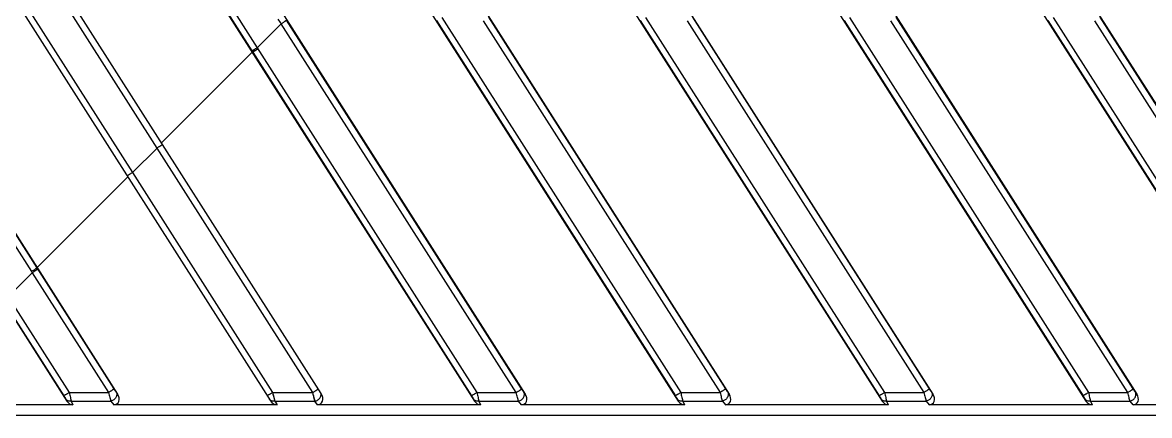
# Model space of a CAD drawing. Header units: millimetres. Extents: x 1409 to 26878, y 589 to 5187.
# Drawn here: x 14846.2 to 14899.3, y 2250.1 to 2268.6 of the extents above; entities that cross this region are included whole.
import ezdxf

# ---------------------------------------------------------------- set-up
doc = ezdxf.new("R2010")
doc.units = ezdxf.units.MM

# ---------------------------------------------------------------- blocks, each defined once
blk = doc.blocks.new('1111')
at = {"color": 7, "linetype": 'Continuous'}
for p, q in [((16003.885, 6875.634), (16106.129, 6715.143)), ((16003.365, 6872.355), (16103.731, 6714.812)), ((16003.885, 6860.558), (16096.525, 6715.143)), ((16003.365, 6857.28), (16094.127, 6714.812)), ((16003.885, 6845.483), (16086.921, 6715.143)), ((16003.365, 6842.204), (16084.523, 6714.812)), ((16003.365, 6827.129), (16074.919, 6714.812)), ((16003.885, 6815.332), (16067.713, 6715.143)), ((16003.365, 6812.053), (16065.315, 6714.812)), ((16044.028, 6767.395), (16077.317, 6715.143)), ((16050.36, 6726.732), (16043.792, 6737.04)), ((16058.097, 6715.161), (16043.931, 6737.397)), ((16042.942, 6735.397), (16049.202, 6725.573)), ((16042.769, 6735.127), (16055.7, 6714.828)), ((16052.825, 6734.456), (16054.831, 6731.307)), ((16053.075, 6734.604), (16055.082, 6731.454)), ((16033.859, 6734.038), (16046.107, 6714.812)), ((16036.859, 6732.814), (16044.445, 6720.908)), ((16037.27, 6732.743), (16044.698, 6721.083)), ((16037.306, 6732.721), (16048.505, 6715.143)), ((16056.178, 6732.642), (16056.074, 6732.806)), ((16056.214, 6732.585), (16056.178, 6732.642)), ((16067.536, 6715.385), (16056.467, 6732.76)), ((16063.526, 6732.733), (16074.783, 6715.064)), ((16063.778, 6732.88), (16075.034, 6715.211)), ((16065.733, 6732.72), (16076.887, 6715.211)), ((16065.985, 6732.894), (16077.14, 6715.385)), ((16073.131, 6732.733), (16084.387, 6715.064)), ((16073.382, 6732.88), (16084.638, 6715.211)), ((16075.337, 6732.72), (16086.491, 6715.211)), ((16075.589, 6732.894), (16086.744, 6715.385)), ((16082.735, 6732.733), (16093.991, 6715.064)), ((16082.986, 6732.88), (16094.242, 6715.211)), ((16096.095, 6715.211), (16084.941, 6732.72)), ((16096.348, 6715.385), (16085.193, 6732.894)), ((16092.339, 6732.733), (16103.595, 6715.064)), ((16092.59, 6732.88), (16103.847, 6715.211)), ((16105.699, 6715.211), (16094.545, 6732.72)), ((16105.952, 6715.385), (16094.797, 6732.894)), ((16055.082, 6731.454), (16056.214, 6732.585)), ((16067.283, 6715.211), (16056.214, 6732.585)), ((16050.574, 6726.97), (16054.847, 6731.243)), ((16054.831, 6731.307), (16054.867, 6731.251)), ((16054.847, 6731.243), (16054.867, 6731.251)), ((16054.867, 6731.251), (16065.179, 6715.064)), ((16055.082, 6731.454), (16065.43, 6715.211)), ((16049.202, 6725.573), (16050.36, 6726.732)), ((16057.7, 6715.211), (16050.36, 6726.732)), ((16044.707, 6721.104), (16048.98, 6725.377)), ((16049.202, 6725.573), (16055.803, 6715.211)), ((16044.707, 6721.104), (16044.698, 6721.083)), ((16044.698, 6721.083), (16048.327, 6715.385)), ((16043.349, 6719.72), (16044.481, 6720.852)), ((16044.445, 6720.908), (16044.481, 6720.852)), ((16044.481, 6720.852), (16048.075, 6715.211)), ((16043.133, 6719.518), (16045.971, 6715.064)), ((16043.349, 6719.72), (16046.222, 6715.211)), ((16046.222, 6715.211), (16048.075, 6715.211)), ((16048.439, 6715.224), (16048.505, 6715.143)), ((16055.803, 6715.211), (16055.906, 6714.808)), ((16055.803, 6715.211), (16057.7, 6715.211)), ((16055.803, 6715.211), (16055.824, 6715.13)), ((16055.824, 6715.13), (16055.842, 6715.056)), ((16057.803, 6714.808), (16057.7, 6715.211)), ((16057.722, 6715.124), (16057.7, 6715.211)), ((16057.743, 6715.043), (16057.722, 6715.124)), ((16065.43, 6715.211), (16067.283, 6715.211)), ((16067.713, 6715.143), (16067.647, 6715.224)), ((16075.034, 6715.211), (16076.887, 6715.211)), ((16077.251, 6715.224), (16077.317, 6715.143)), ((16084.638, 6715.211), (16086.491, 6715.211)), ((16086.856, 6715.224), (16086.921, 6715.143)), ((16094.242, 6715.211), (16096.095, 6715.211)), ((16096.525, 6715.143), (16096.46, 6715.224)), ((16046.398, 6714.633), (16038.706, 6714.633)), ((16046.064, 6714.903), (16046.107, 6714.812)), ((16046.315, 6714.808), (16046.398, 6714.633)), ((16046.315, 6714.808), (16048.187, 6714.808)), ((16048.187, 6714.808), (16048.327, 6714.633)), ((16056.017, 6714.633), (16048.327, 6714.633)), ((16055.842, 6715.056), (16055.877, 6714.92)), ((16055.877, 6714.92), (16055.893, 6714.859)), ((16055.893, 6714.859), (16055.906, 6714.808)), ((16055.906, 6714.808), (16056.017, 6714.633)), ((16055.906, 6714.808), (16057.803, 6714.808)), ((16057.777, 6714.909), (16057.743, 6715.043)), ((16057.791, 6714.855), (16057.777, 6714.909)), ((16057.803, 6714.808), (16057.791, 6714.855)), ((16057.914, 6714.633), (16057.803, 6714.808)), ((16065.606, 6714.633), (16057.914, 6714.633)), ((16065.272, 6714.903), (16065.315, 6714.812)), ((16065.524, 6714.808), (16065.606, 6714.633)), ((16065.524, 6714.808), (16067.395, 6714.808)), ((16067.535, 6714.633), (16067.395, 6714.808)), ((16075.21, 6714.633), (16067.535, 6714.633)), ((16074.876, 6714.903), (16074.919, 6714.812)), ((16075.128, 6714.808), (16075.21, 6714.633)), ((16075.128, 6714.808), (16076.999, 6714.808)), ((16076.999, 6714.808), (16077.139, 6714.633)), ((16084.814, 6714.633), (16077.139, 6714.633)), ((16084.48, 6714.903), (16084.523, 6714.812)), ((16084.732, 6714.808), (16084.814, 6714.633)), ((16084.732, 6714.808), (16086.603, 6714.808)), ((16086.603, 6714.808), (16086.743, 6714.633)), ((16094.418, 6714.633), (16086.743, 6714.633)), ((16094.084, 6714.903), (16094.127, 6714.812)), ((16094.336, 6714.808), (16094.418, 6714.633)), ((16094.336, 6714.808), (16096.207, 6714.808)), ((16096.347, 6714.633), (16096.207, 6714.808)), ((16104.022, 6714.633), (16096.347, 6714.633)), ((16602.781, 6714.134), (16002.781, 6714.134))]:
    blk.add_line(p, q, dxfattribs=at)
for centre, major_axis, ratio, start_param, end_param in [((16048.243, 6714.995), (-0.234, 0.314), 0.765335, -3.660421, -1.66705), ((16057.847, 6714.995), (-0.194, 0.328), 0.787311, -3.577963, -1.529569), ((16067.451, 6714.995), (-0.234, 0.314), 0.765335, -3.660421, -1.66705), ((16077.055, 6714.995), (-0.234, 0.314), 0.765335, -3.660421, -1.66705), ((16086.659, 6714.995), (-0.234, 0.314), 0.765335, -3.660421, -1.66705), ((16096.263, 6714.995), (-0.234, 0.314), 0.765335, -3.660421, -1.66705), ((16046.348, 6714.995), (-0.149, 0.341), 0.805684, -4.52125, -3.480622), ((16055.95, 6714.995), (-0.194, 0.328), 0.787311, -4.671161, -3.577963), ((16065.557, 6714.995), (-0.149, 0.341), 0.805684, -4.52125, -3.480622), ((16075.161, 6714.995), (-0.149, 0.341), 0.805684, -4.52125, -3.480622), ((16084.765, 6714.995), (-0.149, 0.341), 0.805684, -4.52125, -3.480622), ((16094.369, 6714.995), (-0.149, 0.341), 0.805684, -4.52125, -3.480622)]:
    blk.add_ellipse(centre, major_axis=major_axis, ratio=ratio, start_param=start_param, end_param=end_param, dxfattribs=at)
for points, knots in [([(16056.214, 6732.585), (16056.23, 6732.596), (16056.261, 6732.616), (16056.306, 6732.645), (16056.348, 6732.673), (16056.381, 6732.695), (16056.404, 6732.711), (16056.419, 6732.721), (16056.432, 6732.731), (16056.443, 6732.739), (16056.452, 6732.746), (16056.459, 6732.752), (16056.463, 6732.756), (16056.466, 6732.759), (16056.466, 6732.76), (16056.467, 6732.76)], [0, 0, 0, 0, 0.183496, 0.361452, 0.527479, 0.675749, 0.741551, 0.800996, 0.853574, 0.898813, 0.936329, 0.965817, 0.987051, 0.994553, 1, 1, 1, 1]), ([(16055.082, 6731.454), (16055.067, 6731.444), (16055.037, 6731.425), (16054.993, 6731.398), (16054.952, 6731.373), (16054.921, 6731.354), (16054.898, 6731.341), (16054.883, 6731.333), (16054.87, 6731.325), (16054.858, 6731.319), (16054.849, 6731.314), (16054.841, 6731.311), (16054.836, 6731.309), (16054.833, 6731.307), (16054.831, 6731.307), (16054.831, 6731.307)], [0, 0, 0, 0, 0.185904, 0.364799, 0.530709, 0.678219, 0.743524, 0.802455, 0.854544, 0.899355, 0.936537, 0.96581, 0.98697, 0.994492, 1, 1, 1, 1]), ([(16055.118, 6731.398), (16055.103, 6731.388), (16055.073, 6731.369), (16055.029, 6731.342), (16054.988, 6731.317), (16054.956, 6731.298), (16054.934, 6731.285), (16054.919, 6731.277), (16054.905, 6731.269), (16054.894, 6731.263), (16054.884, 6731.258), (16054.877, 6731.255), (16054.871, 6731.253), (16054.868, 6731.251), (16054.867, 6731.251), (16054.867, 6731.251)], [0, 0, 0, 0, 0.185904, 0.364799, 0.530709, 0.67822, 0.743524, 0.802455, 0.854544, 0.899355, 0.936537, 0.96581, 0.98697, 0.994492, 1, 1, 1, 1]), ([(16050.36, 6726.732), (16050.377, 6726.742), (16050.41, 6726.764), (16050.458, 6726.795), (16050.495, 6726.82), (16050.523, 6726.838), (16050.541, 6726.851), (16050.558, 6726.863), (16050.573, 6726.873), (16050.585, 6726.883), (16050.596, 6726.891), (16050.604, 6726.897), (16050.609, 6726.902), (16050.612, 6726.905), (16050.614, 6726.907), (16050.614, 6726.908), (16050.613, 6726.908)], [0, 0, 0, 0, 0.192975, 0.379374, 0.55171, 0.630473, 0.70322, 0.769246, 0.827884, 0.878575, 0.920813, 0.954204, 0.978464, 0.993468, 0.997629, 1, 1, 1, 1]), ([(16049.202, 6725.573), (16049.185, 6725.563), (16049.154, 6725.543), (16049.108, 6725.514), (16049.071, 6725.492), (16049.044, 6725.476), (16049.026, 6725.465), (16049.009, 6725.456), (16048.994, 6725.448), (16048.981, 6725.441), (16048.971, 6725.435), (16048.962, 6725.431), (16048.955, 6725.428), (16048.951, 6725.427), (16048.949, 6725.426), (16048.949, 6725.427), (16048.949, 6725.427)], [0, 0, 0, 0, 0.19579, 0.383349, 0.555642, 0.634073, 0.706353, 0.771833, 0.829892, 0.880017, 0.92174, 0.954701, 0.978644, 0.993469, 0.997603, 1, 1, 1, 1]), ([(16044.698, 6721.083), (16044.697, 6721.083), (16044.697, 6721.082), (16044.694, 6721.079), (16044.69, 6721.075), (16044.683, 6721.069), (16044.674, 6721.062), (16044.662, 6721.054), (16044.649, 6721.044), (16044.635, 6721.034), (16044.612, 6721.018), (16044.579, 6720.996), (16044.537, 6720.968), (16044.492, 6720.939), (16044.461, 6720.919), (16044.445, 6720.908)], [0, 0, 0, 0, 0.005446, 0.012947, 0.034179, 0.063666, 0.101182, 0.146421, 0.199, 0.258445, 0.324247, 0.472518, 0.638546, 0.816503, 1, 1, 1, 1]), ([(16044.734, 6721.027), (16044.733, 6721.026), (16044.732, 6721.025), (16044.73, 6721.023), (16044.726, 6721.019), (16044.719, 6721.013), (16044.709, 6721.006), (16044.698, 6720.998), (16044.685, 6720.988), (16044.67, 6720.978), (16044.647, 6720.962), (16044.615, 6720.94), (16044.573, 6720.912), (16044.528, 6720.882), (16044.497, 6720.862), (16044.481, 6720.852)], [0, 0, 0, 0, 0.005447, 0.012949, 0.034183, 0.063671, 0.101187, 0.146426, 0.199004, 0.258449, 0.324251, 0.472521, 0.638548, 0.816504, 1, 1, 1, 1]), ([(16046.222, 6715.211), (16046.207, 6715.201), (16046.177, 6715.182), (16046.133, 6715.155), (16046.092, 6715.13), (16046.06, 6715.111), (16046.038, 6715.098), (16046.023, 6715.09), (16046.009, 6715.083), (16045.998, 6715.076), (16045.988, 6715.071), (16045.981, 6715.068), (16045.975, 6715.066), (16045.972, 6715.065), (16045.971, 6715.064), (16045.971, 6715.064)], [0, 0, 0, 0, 0.185904, 0.364799, 0.530709, 0.67822, 0.743524, 0.802455, 0.854544, 0.899355, 0.936537, 0.96581, 0.98697, 0.994492, 1, 1, 1, 1]), ([(16046.222, 6715.211), (16046.232, 6715.171), (16046.251, 6715.095), (16046.277, 6714.986), (16046.296, 6714.903), (16046.308, 6714.845), (16046.313, 6714.82), (16046.315, 6714.808)], [0, 0, 0, 0, 0.296022, 0.572054, 0.811812, 0.913254, 1, 1, 1, 1]), ([(16048.327, 6715.385), (16048.327, 6715.385), (16048.326, 6715.384), (16048.324, 6715.381), (16048.32, 6715.377), (16048.313, 6715.372), (16048.303, 6715.365), (16048.292, 6715.356), (16048.279, 6715.347), (16048.264, 6715.336), (16048.241, 6715.32), (16048.209, 6715.298), (16048.167, 6715.27), (16048.122, 6715.241), (16048.091, 6715.221), (16048.075, 6715.211)], [0, 0, 0, 0, 0.005447, 0.012949, 0.034183, 0.063671, 0.101187, 0.146426, 0.199004, 0.258449, 0.324251, 0.472521, 0.638548, 0.816504, 1, 1, 1, 1]), ([(16048.075, 6715.211), (16048.085, 6715.171), (16048.105, 6715.094), (16048.134, 6714.985), (16048.161, 6714.891), (16048.179, 6714.833), (16048.187, 6714.808)], [0, 0, 0, 0, 0.294855, 0.570015, 0.8099, 1, 1, 1, 1]), ([(16048.439, 6715.224), (16048.449, 6715.207), (16048.463, 6715.167), (16048.466, 6715.103), (16048.451, 6715.037), (16048.421, 6714.973), (16048.376, 6714.915), (16048.321, 6714.866), (16048.257, 6714.829), (16048.21, 6714.813), (16048.187, 6714.808)], [0, 0, 0, 0, 0.108446, 0.222206, 0.342834, 0.470077, 0.602232, 0.736634, 0.870191, 1, 1, 1, 1]), ([(16048.327, 6715.385), (16048.337, 6715.37), (16048.357, 6715.339), (16048.386, 6715.296), (16048.413, 6715.258), (16048.431, 6715.235), (16048.439, 6715.224)], [0, 0, 0, 0, 0.283805, 0.553751, 0.79746, 1, 1, 1, 1]), ([(16055.803, 6715.211), (16055.787, 6715.201), (16055.755, 6715.181), (16055.709, 6715.152), (16055.672, 6715.13), (16055.645, 6715.114), (16055.627, 6715.103), (16055.611, 6715.094), (16055.596, 6715.085), (16055.583, 6715.078), (16055.572, 6715.073), (16055.563, 6715.069), (16055.557, 6715.066), (16055.553, 6715.064), (16055.551, 6715.064), (16055.55, 6715.064), (16055.55, 6715.065)], [0, 0, 0, 0, 0.19579, 0.383349, 0.555642, 0.634072, 0.706353, 0.771833, 0.829892, 0.880017, 0.92174, 0.954701, 0.978644, 0.993469, 0.997603, 1, 1, 1, 1]), ([(16057.7, 6715.211), (16057.717, 6715.221), (16057.75, 6715.243), (16057.797, 6715.274), (16057.835, 6715.299), (16057.863, 6715.317), (16057.881, 6715.33), (16057.898, 6715.342), (16057.912, 6715.352), (16057.925, 6715.362), (16057.935, 6715.37), (16057.943, 6715.376), (16057.949, 6715.381), (16057.952, 6715.384), (16057.953, 6715.386), (16057.953, 6715.387), (16057.953, 6715.387)], [0, 0, 0, 0, 0.192975, 0.379374, 0.55171, 0.630473, 0.70322, 0.769246, 0.827884, 0.878575, 0.920813, 0.954204, 0.978464, 0.993468, 0.997629, 1, 1, 1, 1]), ([(16057.803, 6714.808), (16057.827, 6714.812), (16057.876, 6714.826), (16057.944, 6714.863), (16058.002, 6714.912), (16058.048, 6714.97), (16058.078, 6715.036), (16058.091, 6715.103), (16058.084, 6715.169), (16058.067, 6715.208), (16058.056, 6715.226)], [0, 0, 0, 0, 0.132103, 0.266706, 0.400919, 0.531889, 0.657442, 0.776606, 0.890013, 1, 1, 1, 1]), ([(16065.43, 6715.211), (16065.415, 6715.201), (16065.385, 6715.182), (16065.341, 6715.155), (16065.3, 6715.13), (16065.269, 6715.111), (16065.246, 6715.098), (16065.231, 6715.09), (16065.218, 6715.083), (16065.206, 6715.076), (16065.197, 6715.071), (16065.189, 6715.068), (16065.184, 6715.066), (16065.18, 6715.065), (16065.179, 6715.064), (16065.179, 6715.064)], [0, 0, 0, 0, 0.185904, 0.364799, 0.530709, 0.67822, 0.743524, 0.802455, 0.854544, 0.899355, 0.936537, 0.96581, 0.98697, 0.994492, 1, 1, 1, 1]), ([(16065.43, 6715.211), (16065.44, 6715.171), (16065.459, 6715.095), (16065.485, 6714.986), (16065.504, 6714.903), (16065.516, 6714.845), (16065.521, 6714.82), (16065.524, 6714.808)], [0, 0, 0, 0, 0.296022, 0.572054, 0.811812, 0.913254, 1, 1, 1, 1]), ([(16067.283, 6715.211), (16067.299, 6715.221), (16067.33, 6715.241), (16067.375, 6715.27), (16067.417, 6715.298), (16067.45, 6715.32), (16067.473, 6715.336), (16067.487, 6715.347), (16067.5, 6715.356), (16067.512, 6715.365), (16067.521, 6715.372), (16067.528, 6715.377), (16067.532, 6715.381), (16067.535, 6715.384), (16067.535, 6715.385), (16067.536, 6715.385)], [0, 0, 0, 0, 0.183496, 0.361452, 0.527479, 0.675749, 0.741551, 0.800996, 0.853574, 0.898813, 0.936329, 0.965817, 0.987051, 0.994553, 1, 1, 1, 1]), ([(16067.395, 6714.808), (16067.387, 6714.833), (16067.369, 6714.891), (16067.343, 6714.985), (16067.313, 6715.094), (16067.293, 6715.171), (16067.283, 6715.211)], [0, 0, 0, 0, 0.190071, 0.429924, 0.705099, 1, 1, 1, 1]), ([(16067.395, 6714.808), (16067.418, 6714.813), (16067.465, 6714.829), (16067.529, 6714.866), (16067.585, 6714.915), (16067.629, 6714.973), (16067.659, 6715.037), (16067.674, 6715.103), (16067.671, 6715.167), (16067.657, 6715.207), (16067.647, 6715.224)], [0, 0, 0, 0, 0.129809, 0.263366, 0.397768, 0.529923, 0.657166, 0.777794, 0.891554, 1, 1, 1, 1]), ([(16067.647, 6715.224), (16067.639, 6715.235), (16067.622, 6715.258), (16067.595, 6715.296), (16067.565, 6715.339), (16067.546, 6715.37), (16067.536, 6715.385)], [0, 0, 0, 0, 0.202514, 0.446198, 0.71616, 1, 1, 1, 1]), ([(16075.034, 6715.211), (16075.019, 6715.201), (16074.989, 6715.182), (16074.945, 6715.155), (16074.904, 6715.13), (16074.873, 6715.111), (16074.85, 6715.098), (16074.835, 6715.09), (16074.822, 6715.083), (16074.81, 6715.076), (16074.801, 6715.071), (16074.793, 6715.068), (16074.788, 6715.066), (16074.785, 6715.065), (16074.783, 6715.064), (16074.783, 6715.064)], [0, 0, 0, 0, 0.185904, 0.364799, 0.530709, 0.67822, 0.743524, 0.802455, 0.854544, 0.899355, 0.936537, 0.96581, 0.98697, 0.994492, 1, 1, 1, 1]), ([(16075.034, 6715.211), (16075.044, 6715.171), (16075.063, 6715.095), (16075.089, 6714.986), (16075.108, 6714.903), (16075.12, 6714.845), (16075.126, 6714.82), (16075.128, 6714.808)], [0, 0, 0, 0, 0.296022, 0.572054, 0.811812, 0.913254, 1, 1, 1, 1]), ([(16077.14, 6715.385), (16077.139, 6715.385), (16077.139, 6715.384), (16077.136, 6715.381), (16077.132, 6715.377), (16077.125, 6715.372), (16077.116, 6715.365), (16077.105, 6715.356), (16077.092, 6715.347), (16077.077, 6715.336), (16077.054, 6715.32), (16077.021, 6715.298), (16076.979, 6715.27), (16076.934, 6715.241), (16076.903, 6715.221), (16076.887, 6715.211)], [0, 0, 0, 0, 0.005447, 0.012949, 0.034183, 0.063671, 0.101187, 0.146426, 0.199004, 0.258449, 0.324251, 0.472521, 0.638548, 0.816504, 1, 1, 1, 1]), ([(16076.887, 6715.211), (16076.897, 6715.171), (16076.917, 6715.094), (16076.947, 6714.985), (16076.973, 6714.891), (16076.991, 6714.833), (16076.999, 6714.808)], [0, 0, 0, 0, 0.294855, 0.570015, 0.8099, 1, 1, 1, 1]), ([(16077.251, 6715.224), (16077.261, 6715.207), (16077.275, 6715.167), (16077.278, 6715.103), (16077.263, 6715.037), (16077.233, 6714.973), (16077.189, 6714.915), (16077.133, 6714.866), (16077.069, 6714.829), (16077.022, 6714.813), (16076.999, 6714.808)], [0, 0, 0, 0, 0.108446, 0.222206, 0.342834, 0.470077, 0.602232, 0.736634, 0.870191, 1, 1, 1, 1]), ([(16077.14, 6715.385), (16077.15, 6715.37), (16077.169, 6715.339), (16077.199, 6715.296), (16077.226, 6715.258), (16077.243, 6715.235), (16077.251, 6715.224)], [0, 0, 0, 0, 0.283805, 0.553751, 0.79746, 1, 1, 1, 1]), ([(16084.638, 6715.211), (16084.623, 6715.201), (16084.593, 6715.182), (16084.549, 6715.155), (16084.508, 6715.13), (16084.477, 6715.111), (16084.454, 6715.098), (16084.439, 6715.09), (16084.426, 6715.083), (16084.414, 6715.076), (16084.405, 6715.071), (16084.397, 6715.068), (16084.392, 6715.066), (16084.389, 6715.065), (16084.387, 6715.064), (16084.387, 6715.064)], [0, 0, 0, 0, 0.185904, 0.364799, 0.530709, 0.67822, 0.743524, 0.802455, 0.854544, 0.899355, 0.936537, 0.96581, 0.98697, 0.994492, 1, 1, 1, 1]), ([(16084.638, 6715.211), (16084.648, 6715.171), (16084.668, 6715.095), (16084.694, 6714.986), (16084.712, 6714.903), (16084.725, 6714.845), (16084.73, 6714.82), (16084.732, 6714.808)], [0, 0, 0, 0, 0.296022, 0.572054, 0.811812, 0.913254, 1, 1, 1, 1]), ([(16086.744, 6715.385), (16086.744, 6715.385), (16086.743, 6715.384), (16086.74, 6715.381), (16086.736, 6715.377), (16086.729, 6715.372), (16086.72, 6715.365), (16086.709, 6715.356), (16086.696, 6715.347), (16086.681, 6715.336), (16086.658, 6715.32), (16086.626, 6715.298), (16086.584, 6715.27), (16086.538, 6715.241), (16086.507, 6715.221), (16086.491, 6715.211)], [0, 0, 0, 0, 0.005447, 0.012949, 0.034183, 0.063671, 0.101187, 0.146426, 0.199004, 0.258449, 0.324251, 0.472521, 0.638548, 0.816504, 1, 1, 1, 1]), ([(16086.491, 6715.211), (16086.501, 6715.171), (16086.521, 6715.094), (16086.551, 6714.985), (16086.578, 6714.891), (16086.595, 6714.833), (16086.603, 6714.808)], [0, 0, 0, 0, 0.294855, 0.570015, 0.8099, 1, 1, 1, 1]), ([(16086.856, 6715.224), (16086.865, 6715.207), (16086.879, 6715.167), (16086.882, 6715.103), (16086.868, 6715.037), (16086.837, 6714.973), (16086.793, 6714.915), (16086.737, 6714.866), (16086.673, 6714.829), (16086.626, 6714.813), (16086.603, 6714.808)], [0, 0, 0, 0, 0.108446, 0.222206, 0.342834, 0.470077, 0.602232, 0.736634, 0.870191, 1, 1, 1, 1]), ([(16086.744, 6715.385), (16086.754, 6715.37), (16086.774, 6715.339), (16086.803, 6715.296), (16086.83, 6715.258), (16086.847, 6715.235), (16086.856, 6715.224)], [0, 0, 0, 0, 0.283805, 0.553751, 0.79746, 1, 1, 1, 1]), ([(16094.242, 6715.211), (16094.227, 6715.201), (16094.197, 6715.182), (16094.153, 6715.155), (16094.113, 6715.13), (16094.081, 6715.111), (16094.058, 6715.098), (16094.043, 6715.09), (16094.03, 6715.083), (16094.018, 6715.076), (16094.009, 6715.071), (16094.001, 6715.068), (16093.996, 6715.066), (16093.993, 6715.065), (16093.991, 6715.064), (16093.991, 6715.064)], [0, 0, 0, 0, 0.185904, 0.364799, 0.530709, 0.67822, 0.743524, 0.802455, 0.854544, 0.899355, 0.936537, 0.96581, 0.98697, 0.994492, 1, 1, 1, 1]), ([(16094.242, 6715.211), (16094.253, 6715.171), (16094.272, 6715.095), (16094.298, 6714.986), (16094.316, 6714.903), (16094.329, 6714.845), (16094.334, 6714.82), (16094.336, 6714.808)], [0, 0, 0, 0, 0.296022, 0.572054, 0.811812, 0.913254, 1, 1, 1, 1]), ([(16096.095, 6715.211), (16096.111, 6715.221), (16096.142, 6715.241), (16096.188, 6715.27), (16096.23, 6715.298), (16096.262, 6715.32), (16096.285, 6715.336), (16096.3, 6715.347), (16096.313, 6715.356), (16096.324, 6715.365), (16096.333, 6715.372), (16096.34, 6715.377), (16096.344, 6715.381), (16096.347, 6715.384), (16096.348, 6715.385), (16096.348, 6715.385)], [0, 0, 0, 0, 0.183496, 0.361452, 0.527479, 0.675749, 0.741551, 0.800996, 0.853574, 0.898813, 0.936329, 0.965817, 0.987051, 0.994553, 1, 1, 1, 1]), ([(16096.207, 6714.808), (16096.199, 6714.833), (16096.182, 6714.891), (16096.155, 6714.985), (16096.125, 6715.094), (16096.105, 6715.171), (16096.095, 6715.211)], [0, 0, 0, 0, 0.190071, 0.429924, 0.705099, 1, 1, 1, 1]), ([(16096.207, 6714.808), (16096.23, 6714.813), (16096.277, 6714.829), (16096.341, 6714.866), (16096.397, 6714.915), (16096.441, 6714.973), (16096.472, 6715.037), (16096.486, 6715.103), (16096.483, 6715.167), (16096.469, 6715.207), (16096.46, 6715.224)], [0, 0, 0, 0, 0.129809, 0.263366, 0.397768, 0.529923, 0.657166, 0.777794, 0.891554, 1, 1, 1, 1]), ([(16096.46, 6715.224), (16096.451, 6715.235), (16096.434, 6715.258), (16096.407, 6715.296), (16096.378, 6715.339), (16096.358, 6715.37), (16096.348, 6715.385)], [0, 0, 0, 0, 0.202514, 0.446198, 0.71616, 1, 1, 1, 1]), ([(16045.971, 6715.064), (16045.98, 6715.049), (16045.999, 6715.02), (16046.024, 6714.977), (16046.044, 6714.943), (16046.056, 6714.919), (16046.062, 6714.908), (16046.064, 6714.903)], [0, 0, 0, 0, 0.288365, 0.562002, 0.805684, 0.910388, 1, 1, 1, 1]), ([(16046.315, 6714.808), (16046.291, 6714.805), (16046.241, 6714.804), (16046.171, 6714.82), (16046.109, 6714.853), (16046.077, 6714.885), (16046.064, 6714.903)], [0, 0, 0, 0, 0.266688, 0.522215, 0.765823, 1, 1, 1, 1]), ([(16055.906, 6714.808), (16055.88, 6714.804), (16055.83, 6714.801), (16055.769, 6714.814), (16055.726, 6714.834), (16055.697, 6714.853), (16055.672, 6714.876), (16055.659, 6714.894), (16055.653, 6714.903)], [0, 0, 0, 0, 0.269082, 0.523865, 0.646361, 0.765982, 0.883591, 1, 1, 1, 1]), ([(16065.179, 6715.064), (16065.188, 6715.049), (16065.207, 6715.02), (16065.233, 6714.977), (16065.252, 6714.943), (16065.264, 6714.919), (16065.27, 6714.908), (16065.272, 6714.903)], [0, 0, 0, 0, 0.288365, 0.562002, 0.805684, 0.910388, 1, 1, 1, 1]), ([(16065.524, 6714.808), (16065.499, 6714.805), (16065.449, 6714.804), (16065.379, 6714.82), (16065.317, 6714.853), (16065.285, 6714.885), (16065.272, 6714.903)], [0, 0, 0, 0, 0.266688, 0.522215, 0.765823, 1, 1, 1, 1]), ([(16074.783, 6715.064), (16074.792, 6715.049), (16074.811, 6715.02), (16074.837, 6714.977), (16074.856, 6714.943), (16074.869, 6714.919), (16074.874, 6714.908), (16074.876, 6714.903)], [0, 0, 0, 0, 0.288365, 0.562002, 0.805684, 0.910388, 1, 1, 1, 1]), ([(16075.128, 6714.808), (16075.103, 6714.805), (16075.053, 6714.804), (16074.983, 6714.82), (16074.921, 6714.853), (16074.889, 6714.885), (16074.876, 6714.903)], [0, 0, 0, 0, 0.266688, 0.522215, 0.765823, 1, 1, 1, 1]), ([(16084.387, 6715.064), (16084.397, 6715.049), (16084.415, 6715.02), (16084.441, 6714.977), (16084.46, 6714.943), (16084.473, 6714.919), (16084.478, 6714.908), (16084.48, 6714.903)], [0, 0, 0, 0, 0.288365, 0.562002, 0.805684, 0.910388, 1, 1, 1, 1]), ([(16084.732, 6714.808), (16084.707, 6714.805), (16084.658, 6714.804), (16084.587, 6714.82), (16084.526, 6714.853), (16084.493, 6714.885), (16084.48, 6714.903)], [0, 0, 0, 0, 0.266688, 0.522215, 0.765823, 1, 1, 1, 1]), ([(16093.991, 6715.064), (16094.001, 6715.049), (16094.019, 6715.02), (16094.045, 6714.977), (16094.064, 6714.943), (16094.077, 6714.919), (16094.082, 6714.908), (16094.084, 6714.903)], [0, 0, 0, 0, 0.288365, 0.562002, 0.805684, 0.910388, 1, 1, 1, 1]), ([(16094.336, 6714.808), (16094.311, 6714.805), (16094.262, 6714.804), (16094.191, 6714.82), (16094.13, 6714.853), (16094.097, 6714.885), (16094.084, 6714.903)], [0, 0, 0, 0, 0.266688, 0.522215, 0.765823, 1, 1, 1, 1])]:
    blk.add_open_spline(points, degree=3, knots=knots, dxfattribs=at)
blk = doc.blocks.new('*U147')
blk.add_blockref('1111', (-16308.281, -6888.884))
blk = doc.blocks.new('*U148')
at = {"color": 0, "linetype": 'ByBlock', "lineweight": -2, "transparency": 16777216}
blk.add_blockref('*U147', (0, 0), dxfattribs=at)

msp = doc.modelspace()

# ---------------------------------------------------------------- block references
msp.add_blockref('*U148', (15110.4576, 2424.8499))

doc.saveas('drawing.dxf')
